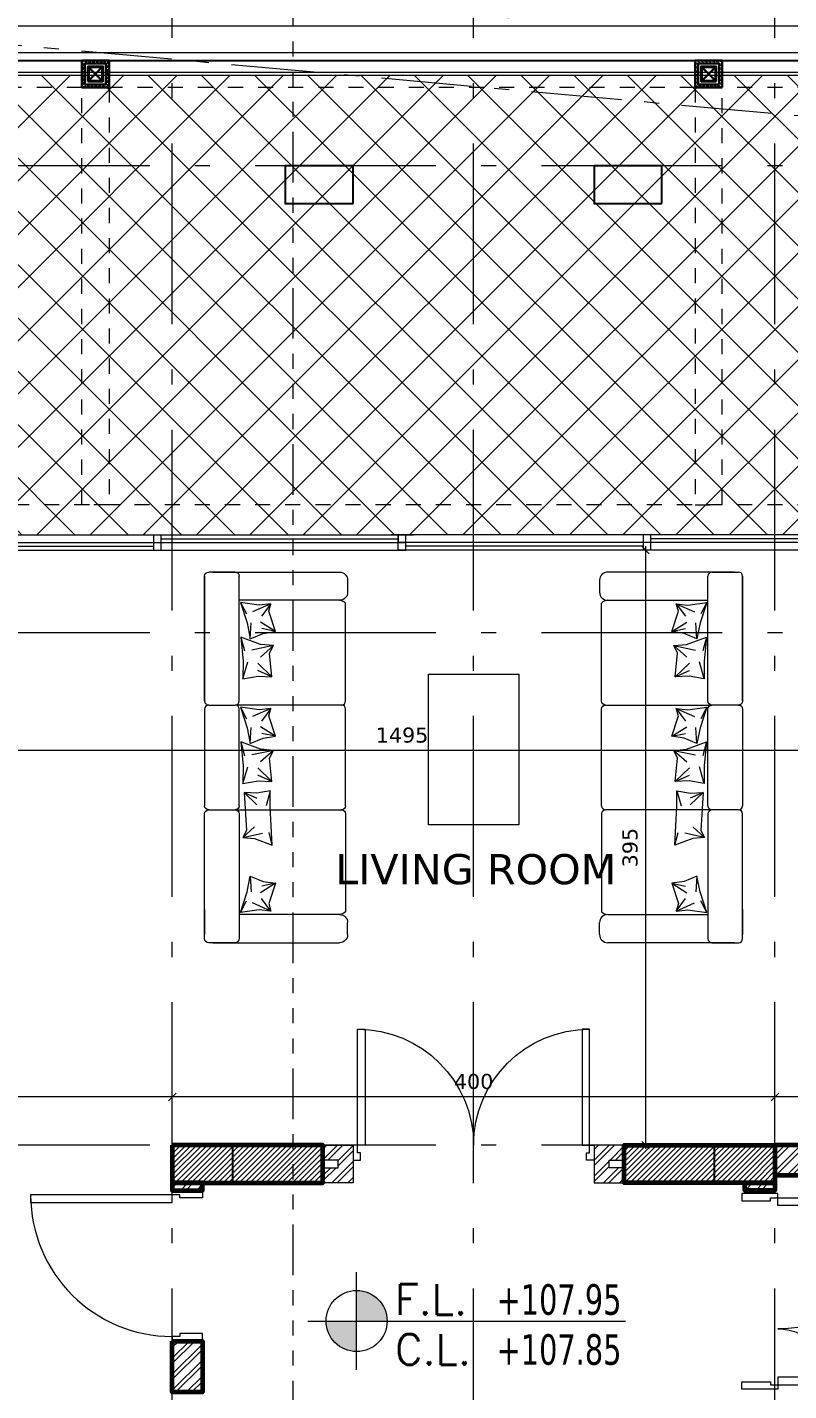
# Model space of a CAD drawing. Header units: inches. Extents: x -48 to 777, y -156 to 510.
# Drawn here: x 199.21 to 204.27, y 245.93 to 254.98 of the extents above; entities that cross this region are included whole.
import ezdxf
from ezdxf.enums import TextEntityAlignment as Align

# ---------------------------------------------------------------- set-up
doc = ezdxf.new("R2010")
doc.units = ezdxf.units.IN
doc.header["$MEASUREMENT"] = 0
doc.set_wipeout_variables(frame=1)
for name, pattern in [('ACAD_ISO06W100', [36, 24, -3, 0, -3, 0, -3, 0, -3]), ('ACAD_ISO10W100', [18, 12, -3, 0, -3]), ('HIDDEN', [0.375, 0.25, -0.125]), ('NUHA', [1.45, 0.75, -0.25, 0.2, -0.25])]:
    doc.linetypes.add(name, pattern=pattern)
doc.layers.get('Defpoints').update_dxf_attribs({"lineweight": 5})
for name, color, linetype, lineweight in [('A-AXIS', 253, 'ACAD_ISO10W100', 5), ('A-AXIS ST', 251, 'ACAD_ISO10W100', 5), ('A-DIM', 9, 'Continuous', 5), ('A-DOORS', 38, 'Continuous', 20), ('A-FURN1', 211, 'Continuous', 15), ('A-HIDDEN', 254, 'HIDDEN', 5), ('A-LEVELS', 139, 'Continuous', 20), ('A-LIMIT LOT', 235, 'ACAD_ISO10W100', 20), ('A-PILLARS', 1, 'Continuous', 60), ('A-SIGNS1', 20, 'Continuous', 15), ('A-SIGNS2', 30, 'Continuous', 15), ('A-TEXT', 50, 'Continuous', 15), ('A-WALLS', 7, 'Continuous', 60), ('A-WINDOWS', 4, 'Continuous', 20), ('C-METAL', 190, 'Continuous', 30), ('C-WOOD', 28, 'Continuous', 30), ('D-GLASS', 171, 'Continuous', 20), ('D-STONE', 52, 'Continuous', 20), ('H-PILLARS', 61, 'Continuous', 5), ('H-TILING', 54, 'Continuous', 5), ('H-WALLS', 51, 'Continuous', 5), ('H-WOOD', 26, 'Continuous', 5)]:
    doc.layers.add(name, color=color, linetype=linetype, lineweight=lineweight)
for name, color, linetype in [('pts pc', 7, 'Continuous'), ('str-basement1-slab', 5, 'Continuous'), ('str-columns', 3, 'Continuous'), ('str-second-slab', 5, 'Continuous')]:
    doc.layers.add(name, color=color, linetype=linetype)
doc.styles.add('2mm', font='simplex.shx', dxfattribs={"height": 0.5})
doc.styles.add('ROMAND', font='verdana.ttf')
doc.styles.add('ROMANS', font='romans__.ttf', dxfattribs={"height": 0.14})
doc.dimstyles.new('M-1.50', dxfattribs={"dimtxt": 0.1, "dimasz": 0.05, "dimexe": 0.025, "dimexo": 0.025, "dimgap": 0.05, "dimtad": 1, "dimlfac": 100, "dimrnd": 0.5, "dimzin": 9, "dimdsep": 46, "dimtxsty": 'ROMAND', "dimblk": 'OBLIQUE', "dimcen": 1, "dimdle": 0.025, "dimclrd": 256, "dimclre": 256, "dimclrt": 2, "dimadec": 0, "dimazin": 0, "dimtfac": 0.666667, "dimtmove": 2, "dimatfit": 3, "dimfxl": 0.04, "dimtolj": 1, "dimtzin": 5, "dimlwd": -1, "dimlwe": -1, "dimarcsym": 0})
pattern_1 = [(45, (0, 99), (-0.053033009, 0.053033009), []), (45, (0.035355, 99), (-0.053033009, 0.053033009), [])]

# ---------------------------------------------------------------- blocks, each defined once
blk = doc.blocks.new('*U33')
for points in [[(1220, 870), (1220, 0), (1270, 0), (1270, 870)], [(80, 370), (80, 0), (30, 0), (30, 370)], [(30, 0), (0, 0), (0, -240), (50, -240), (50, -50), (30, -50), (30, 0)], [(1270, 0), (1300, 0), (1300, -240), (1250, -240), (1250, -50), (1270, -50), (1270, 0)]]:
    blk.add_lwpolyline(points, close=True)
for centre, radius, start, end in [((1270, 0), 870, 90, 180), ((30, 0), 370, 0, 90)]:
    blk.add_arc(centre, radius, start, end)
blk = doc.blocks.new('*U1001')
for points in [[(720, 880), (720, -60), (770, -60), (770, 880)], [(-170, -60), (-200, -60), (-200, -260), (-150, -260), (-150, -110), (-170, -110), (-170, -60)], [(770, -60), (800, -60), (800, -260), (750, -260), (750, -110), (770, -110), (770, -60)]]:
    blk.add_lwpolyline(points, close=True)
blk.add_arc((770, -60), 940, 90, 180)
blk = doc.blocks.new('AXIS')
at = {"layer": 'A-AXIS ST', "ltscale": 0.1}
for p, q in [((640.66853, 296.91777), (640.66853, 336.01919)), ((642.66853, 296.91777), (642.66853, 336.01919)), ((644.66853, 296.91777), (644.66853, 336.01919)), ((657.61853, 330.26919), (627.81853, 330.26919)), ((657.61853, 327.16933), (627.81853, 327.16933)), ((657.61853, 323.76934), (627.81853, 323.76934))]:
    blk.add_line(p, q, dxfattribs=at)
blk = doc.blocks.new('GXFHGCGFCD')
at = {"layer": 'A-SIGNS1', "linetype": 'NUHA'}
h = blk.add_hatch(color=256, dxfattribs=at)
h.paths.add_polyline_path([(90.3819, 61.3301), (90.3819, 61.1701), (90.5419, 61.1701, 0.414214)])
h.paths.add_polyline_path([(90.3819, 61.1701), (90.2219, 61.1701, 0.414214), (90.3819, 61.0101)])
at = {"layer": 'A-SIGNS1'}
for p, q in [((90.3819, 60.9141), (90.3819, 61.4261)), ((90.1259, 61.1701), (91.7898, 61.1701))]:
    blk.add_line(p, q, dxfattribs=at)
blk.add_circle((90.3819, 61.1701), 0.16, dxfattribs=at)
blk = doc.blocks.new('DGXFHXFGDFD')
at = {"layer": 'A-SIGNS1'}
blk.add_blockref('GXFHGCGFCD', (0, 0), dxfattribs=at)
at = {"layer": 'A-SIGNS2', "linetype": 'NUHA', "style": 'ROMANS'}
for s, p in [('F.L.', (90.5835, 61.2031)), ('C.L.', (90.5835, 60.9413))]:
    blk.add_text(s, height=0.16, dxfattribs=at).set_placement(p)
at = {"layer": 'A-SIGNS2', "style": 'ROMANS', "width": 0.910135, "flags": 4}
for tag, p, p2 in [('NIV.FINI', (91.1159, 61.2031), (91.7898, 61.2031)), ('NIV.BETON', (91.1159, 60.9413), (91.7898, 60.9413))]:
    blk.add_attdef(tag, text='', height=0.16, dxfattribs=at).set_placement(p, p2, align=Align.FIT)
blk = doc.blocks.new('*U1002')
for p, q in [((50, 100), (3350, 100)), ((100, 100), (100, 50)), ((1675, 0), (1675, 100)), ((1725, 0), (1725, 100)), ((50, 50), (3350, 50)), ((50, 0), (3350, 0)), ((100, 75), (1675, 75)), ((1725, 25), (3300, 25)), ((3300, 0), (3300, 50))]:
    blk.add_line(p, q)
for points in [[(0, 100), (50, 100), (50, 0), (0, 0)], [(3400, 100), (3350, 100), (3350, 0), (3400, 0)]]:
    blk.add_lwpolyline(points)
blk = doc.blocks.new('*U1003')
for p, q in [((50, 100), (3350, 100)), ((1675, 0), (1675, 100)), ((1725, 0), (1725, 100)), ((3300, 100), (3300, 50)), ((50, 50), (3350, 50)), ((50, 0), (3350, 0)), ((100, 0), (100, 50)), ((100, 25), (1675, 25)), ((1725, 75), (3300, 75))]:
    blk.add_line(p, q)
for points in [[(0, 100), (50, 100), (50, 0), (0, 0)], [(3400, 100), (3350, 100), (3350, 0), (3400, 0)]]:
    blk.add_lwpolyline(points)
blk = doc.blocks.new('*U1004')
for points in [[(80, 670), (80, -100), (30, -100), (30, 670)], [(1520, 670), (1520, -100), (1570, -100), (1570, 670)], [(30, -100), (0, -100), (0, -200), (50, -200), (50, -150), (30, -150), (30, -100)], [(1570, -100), (1600, -100), (1600, -200), (1550, -200), (1550, -150), (1570, -150), (1570, -100)]]:
    blk.add_lwpolyline(points, close=True)
for centre, start, end in [((30, -100), 0, 90), ((1570, -100), 90, 180)]:
    blk.add_arc(centre, 770, start, end)
blk = doc.blocks.new('dgfhujyfgff')
for p, q in [((632.157, 373.954), (631.222, 373.954)), ((631.991, 373.954), (632.187, 373.954)), ((632.187, 373.954), (632.187, 373.954)), ((631.162, 373.894), (631.162, 373.806)), ((631.961, 373.004), (631.961, 373.924)), ((632.217, 373.006), (632.217, 373.927)), ((632.217, 373.924), (632.217, 373.004)), ((632.217, 373.924), (632.217, 373.004)), ((631.222, 373.746), (631.961, 373.746)), ((631.177, 373.004), (631.177, 373.726)), ((631.695, 373.517), (631.743, 373.666)), ((631.728, 373.721), (631.797, 373.628)), ((631.728, 373.721), (631.863, 373.661)), ((631.728, 373.721), (631.814, 373.711)), ((631.743, 373.666), (631.728, 373.721)), ((631.814, 373.711), (631.952, 373.731)), ((631.952, 373.731), (631.904, 373.579)), ((631.952, 373.731), (631.909, 373.646)), ((631.695, 373.517), (631.805, 373.585)), ((631.88, 373.463), (631.873, 373.579)), ((631.904, 373.579), (631.88, 373.463)), ((631.695, 373.517), (631.796, 373.537)), ((631.785, 373.502), (631.695, 373.517)), ((631.88, 373.463), (631.785, 373.502)), ((631.804, 373.421), (631.95, 373.475)), ((631.95, 373.475), (631.923, 373.373)), ((631.95, 373.475), (631.933, 373.298)), ((631.709, 373.412), (631.804, 373.421)), ((631.709, 373.412), (631.805, 373.326)), ((631.709, 373.412), (631.869, 373.378)), ((631.738, 373.356), (631.709, 373.412)), ((631.72, 373.182), (631.738, 373.356)), ((631.72, 373.182), (631.825, 373.282)), ((631.934, 373.167), (631.899, 373.292)), ((631.933, 373.298), (631.934, 373.167)), ((631.72, 373.182), (631.825, 373.228)), ((631.822, 373.187), (631.72, 373.182)), ((631.934, 373.167), (631.822, 373.187)), ((631.177, 372.231), (631.177, 372.944)), ((631.207, 372.974), (631.991, 372.974)), ((631.728, 372.949), (631.797, 372.855)), ((631.728, 372.949), (631.863, 372.889)), ((631.728, 372.949), (631.814, 372.938)), ((631.743, 372.894), (631.728, 372.949)), ((631.814, 372.938), (631.952, 372.959)), ((631.952, 372.959), (631.904, 372.806)), ((631.952, 372.959), (631.909, 372.873)), ((631.961, 372.231), (631.961, 372.944)), ((632.187, 372.974), (631.991, 372.974)), ((632.187, 372.974), (631.991, 372.974)), ((632.217, 372.944), (632.217, 372.231)), ((632.217, 372.944), (632.217, 372.231)), ((631.695, 372.744), (631.743, 372.894)), ((631.695, 372.744), (631.805, 372.813)), ((631.695, 372.744), (631.796, 372.765)), ((631.785, 372.729), (631.695, 372.744)), ((631.88, 372.691), (631.873, 372.807)), ((631.904, 372.806), (631.88, 372.691)), ((631.709, 372.639), (631.804, 372.648)), ((631.709, 372.639), (631.805, 372.554)), ((631.709, 372.639), (631.869, 372.606)), ((631.738, 372.583), (631.709, 372.639)), ((631.88, 372.691), (631.785, 372.729)), ((631.804, 372.648), (631.95, 372.702)), ((631.95, 372.702), (631.923, 372.6)), ((631.95, 372.702), (631.933, 372.525)), ((631.72, 372.409), (631.738, 372.583)), ((631.72, 372.409), (631.825, 372.51)), ((631.72, 372.409), (631.825, 372.456)), ((631.934, 372.394), (631.899, 372.519)), ((631.933, 372.525), (631.934, 372.394)), ((631.822, 372.415), (631.72, 372.409)), ((631.733, 372.342), (631.764, 372.23)), ((631.733, 372.342), (631.833, 372.324)), ((631.733, 372.225), (631.733, 372.342)), ((631.934, 372.394), (631.822, 372.415)), ((631.925, 372.329), (631.831, 372.288)), ((631.925, 372.329), (631.831, 372.239)), ((631.833, 372.324), (631.925, 372.329)), ((631.925, 372.329), (631.909, 372.049)), ((631.177, 372.171), (631.177, 371.449)), ((632.187, 372.201), (631.207, 372.201)), ((632.187, 372.201), (631.207, 372.201)), ((631.718, 371.941), (631.733, 372.225)), ((631.961, 372.171), (631.961, 371.251)), ((632.187, 372.201), (631.991, 372.201)), ((632.187, 372.201), (631.991, 372.201)), ((632.217, 371.251), (632.217, 372.171)), ((632.217, 371.251), (632.217, 372.171)), ((631.935, 371.998), (631.849, 372.075)), ((631.909, 372.049), (631.935, 371.998)), ((631.718, 371.941), (631.742, 372.034)), ((631.849, 371.99), (631.718, 371.941)), ((631.935, 371.998), (631.791, 372.028)), ((631.935, 371.998), (631.849, 371.99)), ((631.785, 371.673), (631.695, 371.659)), ((631.695, 371.659), (631.796, 371.638)), ((631.695, 371.659), (631.805, 371.59)), ((631.695, 371.659), (631.743, 371.509)), ((631.88, 371.712), (631.785, 371.673)), ((631.88, 371.712), (631.873, 371.596)), ((631.904, 371.597), (631.88, 371.712)), ((631.728, 371.454), (631.797, 371.548)), ((631.952, 371.444), (631.904, 371.597)), ((631.728, 371.454), (631.863, 371.514)), ((631.743, 371.509), (631.728, 371.454)), ((631.728, 371.454), (631.814, 371.464)), ((631.814, 371.464), (631.952, 371.444)), ((631.952, 371.444), (631.909, 371.529)), ((632.217, 371.466), (632.217, 371.281)), ((631.162, 371.281), (631.162, 371.369)), ((631.222, 371.429), (631.961, 371.429)), ((632.157, 371.221), (631.222, 371.221)), ((631.991, 371.221), (632.187, 371.221)), ((632.187, 371.221), (632.187, 371.221))]:
    blk.add_line(p, q)
for centre, major_axis, start_param, end_param in [((631.222, 373.894), (0.0424, 0.0424), 0.785398, 2.356194), ((631.991, 373.924), (-0.0212, 0.0212), -0.785398, 0.785398), ((632.187, 373.924), (0.0212, 0.0212), 5.497787, 7.068583), ((632.187, 373.924), (0.0212, 0.0212), 5.497787, 7.068583), ((631.222, 373.806), (-0.0424, 0.0424), 0.785398, 2.356194), ((631.222, 373.686), (0.0424, 0.0424), 0.785398, 1.628791), ((631.207, 372.231), (-0.0212, 0.0212), 0.785398, 2.356194), ((631.207, 372.171), (-0.0212, 0.0212), -0.785398, 0.785398), ((631.991, 372.231), (-0.0212, 0.0212), 0.785398, 2.356194), ((631.991, 372.171), (-0.0212, 0.0212), -0.785398, 0.785398), ((632.187, 372.231), (0.0212, 0.0212), 3.926991, 5.497787), ((632.187, 372.231), (0.0212, 0.0212), 3.926991, 5.497787), ((632.187, 372.171), (0.0212, 0.0212), 5.497787, 7.068583), ((632.187, 372.171), (0.0212, 0.0212), 5.497787, 7.068583), ((631.222, 371.489), (-0.0424, 0.0424), 1.512802, 2.356194), ((631.222, 371.369), (0.0424, 0.0424), 0.785398, 2.356194), ((631.222, 371.281), (-0.0424, 0.0424), 0.785398, 2.356194), ((631.991, 371.251), (-0.0212, 0.0212), 0.785398, 2.356194), ((632.187, 371.251), (0.0212, 0.0212), 3.926991, 5.497787), ((632.187, 371.251), (0.0212, 0.0212), 3.926991, 5.497787)]:
    blk.add_ellipse(centre, major_axis=major_axis, ratio=1, start_param=start_param, end_param=end_param)
at = {"extrusion": (0, 0, -1)}
for centre, major_axis, start_param, end_param in [((631.207, 373.004), (-0.0212, -0.0212), 5.497787, 7.068583), ((631.207, 372.944), (-0.0212, -0.0212), 0.785398, 2.356194), ((631.991, 373.004), (-0.0212, -0.0212), 5.497787, 7.068583), ((631.991, 372.944), (-0.0212, -0.0212), 0.785398, 2.356194), ((632.187, 373.004), (-0.0212, 0.0212), 2.356194, 3.926991), ((632.187, 373.004), (-0.0212, 0.0212), 2.356194, 3.926991), ((632.187, 372.944), (-0.0212, 0.0212), 0.785398, 2.356194), ((632.187, 372.944), (-0.0212, 0.0212), 0.785398, 2.356194)]:
    blk.add_ellipse(centre, major_axis=major_axis, ratio=1, start_param=start_param, end_param=end_param, dxfattribs=at)
blk = doc.blocks.new('trsjhuyj')
at = {"layer": 'H-WOOD'}
h = blk.add_hatch(dxfattribs=at)
h.set_pattern_fill('ZIGZAG', color=256, scale=0.1)
h.set_pattern_definition([(0, (0, 0), (0.0125, 0.0125), [0.0125, -0.0125]), (90, (0.0125, 0), (-0.0125, 0.0125), [0.0125, -0.0125])])
h.paths.add_polyline_path([(198.4436, 152.8959), (198.5836, 152.8959), (198.5836, 153.0359), (198.4436, 153.0359)], flags=16)
h.paths.add_polyline_path([(198.4236, 152.8759), (198.6036, 152.8759), (198.6036, 153.0559), (198.4236, 153.0559)])
at = {"layer": 'C-METAL'}
for p, q in [((198.5636, 152.9159), (198.4636, 153.0159)), ((198.5636, 153.0159), (198.4636, 152.9159))]:
    blk.add_line(p, q, dxfattribs=at)
for points in [[(198.4636, 152.9159), (198.5636, 152.9159), (198.5636, 153.0159), (198.4636, 153.0159)], [(198.4686, 152.9209), (198.5586, 152.9209), (198.5586, 153.0109), (198.4686, 153.0109)]]:
    blk.add_lwpolyline(points, close=True, dxfattribs=at)
at = {"layer": 'C-WOOD'}
for points in [[(198.4236, 152.8759), (198.6036, 152.8759), (198.6036, 153.0559), (198.4236, 153.0559)], [(198.4436, 152.8959), (198.5836, 152.8959), (198.5836, 153.0359), (198.4436, 153.0359)]]:
    blk.add_lwpolyline(points, close=True, dxfattribs=at)
blk = doc.blocks.new('_Oblique')
at = {"color": 0, "linetype": 'ByBlock', "lineweight": -2}
blk.add_line((-0.5, -0.5), (0.5, 0.5), dxfattribs=at)
blk = doc.blocks.new('*D1035')
at = {"layer": 'A-DIM', "transparency": 16777216}
for p, q in [((209.2018, 250.1773), (194.2018, 250.1773)), ((194.2268, 249.7084), (194.2268, 250.2023)), ((209.1768, 249.7084), (209.1768, 250.2023))]:
    blk.add_line(p, q, dxfattribs=at)
at = {"layer": 'Defpoints', "color": 0, "transparency": 16777216}
for p in [(194.2268, 250.1773), (194.2268, 249.6834), (209.1768, 249.6834)]:
    blk.add_point(p, dxfattribs=at)
at = {"layer": 'A-DIM', "transparency": 16777216, "xscale": 0.05, "yscale": 0.05, "zscale": 0.05, "rotation": 180}
blk.add_blockref('_Oblique', (194.2268, 250.1773), dxfattribs=at)
at = {"layer": 'A-DIM', "transparency": 16777216, "xscale": 0.05, "yscale": 0.05, "zscale": 0.05}
blk.add_blockref('_Oblique', (209.1768, 250.1773), dxfattribs=at)
at = {"layer": 'A-DIM', "color": 2, "transparency": 16777216, "insert": (201.7018, 250.2794), "char_height": 0.1, "attachment_point": 5, "style": 'ROMAND'}
blk.add_mtext('\\A1;1495', dxfattribs=at)
blk = doc.blocks.new('*D1037')
at = {"layer": 'A-DIM', "transparency": 16777216}
for p, q in [((203.4421, 251.5084), (203.2926, 251.5084)), ((203.3176, 251.5334), (203.3176, 247.5334)), ((203.4421, 247.5584), (203.2926, 247.5584))]:
    blk.add_line(p, q, dxfattribs=at)
at = {"layer": 'Defpoints', "color": 0, "transparency": 16777216}
for p in [(203.4671, 251.5084), (203.3176, 247.5584), (203.4671, 247.5584)]:
    blk.add_point(p, dxfattribs=at)
at = {"layer": 'A-DIM', "transparency": 16777216, "xscale": 0.05, "yscale": 0.05, "zscale": 0.05}
for p, rotation in [((203.3176, 251.5084), 90), ((203.3176, 247.5584), 270)]:
    blk.add_blockref('_Oblique', p, dxfattribs=dict(at, rotation=rotation))
at = {"layer": 'A-DIM', "color": 2, "transparency": 16777216, "insert": (203.2155, 249.5334), "char_height": 0.1, "attachment_point": 5, "rotation": 90, "style": 'ROMAND'}
blk.add_mtext('\\A1;395', dxfattribs=at)
blk = doc.blocks.new('*D1067')
at = {"layer": 'A-DIM', "transparency": 16777216}
for p, q in [((209.2018, 247.8785), (204.1518, 247.8785)), ((204.1768, 247.5834), (204.1768, 247.9035)), ((209.1768, 247.5834), (209.1768, 247.9035))]:
    blk.add_line(p, q, dxfattribs=at)
at = {"layer": 'Defpoints', "color": 0, "transparency": 16777216}
for p in [(204.1768, 247.8785), (204.1768, 247.5584), (209.1768, 247.5584)]:
    blk.add_point(p, dxfattribs=at)
at = {"layer": 'A-DIM', "transparency": 16777216, "xscale": 0.05, "yscale": 0.05, "zscale": 0.05, "rotation": 180}
blk.add_blockref('_Oblique', (204.1768, 247.8785), dxfattribs=at)
at = {"layer": 'A-DIM', "transparency": 16777216, "xscale": 0.05, "yscale": 0.05, "zscale": 0.05}
blk.add_blockref('_Oblique', (209.1768, 247.8785), dxfattribs=at)
at = {"layer": 'A-DIM', "color": 2, "transparency": 16777216, "insert": (206.6768, 247.9805), "char_height": 0.1, "attachment_point": 5, "style": 'ROMAND'}
blk.add_mtext('\\A1;500', dxfattribs=at)
blk = doc.blocks.new('*D1068')
at = {"layer": 'A-DIM', "transparency": 16777216}
for p, q in [((204.2018, 247.8785), (200.1518, 247.8785)), ((200.1768, 247.5834), (200.1768, 247.9035)), ((204.1768, 247.5834), (204.1768, 247.9035))]:
    blk.add_line(p, q, dxfattribs=at)
at = {"layer": 'Defpoints', "color": 0, "transparency": 16777216}
for p in [(200.1768, 247.8785), (200.1768, 247.5584), (204.1768, 247.5584)]:
    blk.add_point(p, dxfattribs=at)
at = {"layer": 'A-DIM', "transparency": 16777216, "xscale": 0.05, "yscale": 0.05, "zscale": 0.05, "rotation": 180}
blk.add_blockref('_Oblique', (200.1768, 247.8785), dxfattribs=at)
at = {"layer": 'A-DIM', "transparency": 16777216, "xscale": 0.05, "yscale": 0.05, "zscale": 0.05}
blk.add_blockref('_Oblique', (204.1768, 247.8785), dxfattribs=at)
at = {"layer": 'A-DIM', "color": 2, "transparency": 16777216, "insert": (202.1768, 247.9805), "char_height": 0.1, "attachment_point": 5, "style": 'ROMAND'}
blk.add_mtext('\\A1;400', dxfattribs=at)
blk = doc.blocks.new('*D1069')
at = {"layer": 'A-DIM', "transparency": 16777216}
for p, q in [((200.2018, 247.8785), (194.2018, 247.8785)), ((194.2268, 247.5835), (194.2268, 247.9035)), ((200.1768, 247.5834), (200.1768, 247.9035))]:
    blk.add_line(p, q, dxfattribs=at)
at = {"layer": 'Defpoints', "color": 0, "transparency": 16777216}
for p in [(194.2268, 247.8785), (194.2268, 247.5585), (200.1768, 247.5584)]:
    blk.add_point(p, dxfattribs=at)
at = {"layer": 'A-DIM', "transparency": 16777216, "xscale": 0.05, "yscale": 0.05, "zscale": 0.05, "rotation": 180}
blk.add_blockref('_Oblique', (194.2268, 247.8785), dxfattribs=at)
at = {"layer": 'A-DIM', "transparency": 16777216, "xscale": 0.05, "yscale": 0.05, "zscale": 0.05}
blk.add_blockref('_Oblique', (200.1768, 247.8785), dxfattribs=at)
at = {"layer": 'A-DIM', "color": 2, "transparency": 16777216, "insert": (197.2018, 247.9805), "char_height": 0.1, "attachment_point": 5, "style": 'ROMAND'}
blk.add_mtext('\\A1;595', dxfattribs=at)
blk = doc.blocks.new('*D1070')
at = {"layer": 'A-DIM', "transparency": 16777216}
for p, q in [((193.4018, 254.9868), (211.1518, 254.9868)), ((193.4268, 254.8334), (193.4268, 255.0118)), ((211.1268, 254.8334), (211.1268, 255.0118))]:
    blk.add_line(p, q, dxfattribs=at)
at = {"layer": 'Defpoints', "color": 0, "transparency": 16777216}
for p in [(211.1268, 254.9868), (193.4268, 254.8084), (211.1268, 254.8084)]:
    blk.add_point(p, dxfattribs=at)
at = {"layer": 'A-DIM', "transparency": 16777216, "xscale": 0.05, "yscale": 0.05, "zscale": 0.05, "rotation": 180}
blk.add_blockref('_Oblique', (193.4268, 254.9868), dxfattribs=at)
at = {"layer": 'A-DIM', "transparency": 16777216, "xscale": 0.05, "yscale": 0.05, "zscale": 0.05}
blk.add_blockref('_Oblique', (211.1268, 254.9868), dxfattribs=at)
at = {"layer": 'A-DIM', "color": 2, "transparency": 16777216, "insert": (202.2768, 255.0889), "char_height": 0.1, "attachment_point": 5, "style": 'ROMAND'}
blk.add_mtext('\\A1;1770', dxfattribs=at)
blk = doc.blocks.new('LOT 688  TOPOGRAPHIC PLAN')
at = {"layer": 'A-LEVELS', "linetype": 'Continuous'}
for points in [[(-315999.20817, -27907.53221), (-315998.78537, -27906.74548), (-315998.52355, -27906.38893), (-315998.2144, -27906.06936), (-315997.86671, -27905.78353), (-315997.48928, -27905.52822), (-315996.6804, -27905.09625), (-315995.84485, -27904.75064), (-315994.99361, -27904.47902), (-315994.12769, -27904.27126), (-315993.24815, -27904.1172), (-315992.36321, -27903.98227), (-315991.49931, -27903.77041), (-315989.82419, -27903.14766), (-315988.13907, -27902.56039), (-315986.49852, -27901.84927), (-315986.07793, -27901.70635), (-315985.64327, -27901.60757), (-315984.76299, -27901.44127), (-315983.03305, -27901.03153)], [(-315984.66214, -27907.70748), (-315983.99229, -27907.54002), (-315982.70884, -27907.13172), (-315981.3889, -27906.79452), (-315980.05951, -27906.48626), (-315978.74737, -27906.12897), (-315978.10784, -27905.9037), (-315977.48306, -27905.63696), (-315976.24323, -27905.07662), (-315975.60733, -27904.84201), (-315974.95799, -27904.64593), (-315973.63177, -27904.33455), (-315970.95685, -27903.79566), (-315969.62603, -27903.51344)]]:
    blk.add_lwpolyline(points, dxfattribs=at)
at = {"layer": 'pts pc', "color": 1, "insert": (-315984.13902, -27907.14812), "char_height": 0.5, "width": 3.0714286, "attachment_point": 1, "rotation": 359.692852, "style": '2mm'}
blk.add_mtext('\\Fsimplex.shx;\\W1.0000000000;\\T1.0000000000;\\o\\l97.044', dxfattribs=at)
at = {"linetype": 'Continuous'}
blk.add_wipeout([(-315996.80172, -27893.57917), (-315969.32038, -27896.23659), (-315969.32038, -27930.53073), (-315964.08799, -27936.87852), (-315964.6636, -27941.43051), (-315970.22923, -27937.16678), (-315985.1164, -27950.2257)], dxfattribs=at).dxf.layer = 'A-LIMIT LOT'
at = {"layer": 'A-HIDDEN', "linetype": 'ACAD_ISO10W100', "ltscale": 0.05}
blk.add_lwpolyline([(-315992.30527, -27900.52725), (-315983.21966, -27944.57125), (-315970.69258, -27933.58259), (-315972.32038, -27931.60779), (-315972.32038, -27902.3323)], close=True, dxfattribs=at)

msp = doc.modelspace()

# ---------------------------------------------------------------- block references
at = {"layer": 'pts pc'}
msp.add_blockref('LOT 688  TOPOGRAPHIC PLAN', (316183.44716, 28156.10823), dxfattribs=at)

# ---------------------------------------------------------------- next in the draw order: hatches: boundary and pattern name
at = {"layer": 'H-PILLARS'}
h = msp.add_hatch(dxfattribs=at)
h.set_pattern_fill('ANSI31', color=256, scale=0.2)
h.set_pattern_definition([(45, (-341.191753, -76.21929), (-0.0176776695, 0.0176776695), [])])
h.paths.add_polyline_path([(200.17678, 247.55845), (200.17678, 247.30845), (201.17678, 247.30845), (201.17678, 247.55845)])
h = msp.add_hatch(dxfattribs=at)
h.set_pattern_fill('ANSI31', color=256, scale=0.2)
h.set_pattern_definition([(45, (-341.991753, -76.21929), (-0.0176776695, 0.0176776695), [])])
h.paths.add_polyline_path([(204.17678, 247.55845), (204.17678, 247.30845), (203.17678, 247.30845), (203.17678, 247.55845)])
at = {"layer": 'H-TILING'}
h = msp.add_hatch(dxfattribs=at)
h.set_pattern_fill('ANSI37', color=256, scale=2)
h.set_pattern_definition([(45, (0, 99), (-0.1767767, 0.1767767), []), (135, (0, 99), (-0.1767767, -0.1767767), [])])
h.paths.add_polyline_path([(199.75678, 254.65845), (199.75678, 254.57845), (199.57678, 254.57845), (199.57678, 254.65845), (198.37678, 254.65845), (198.37678, 254.57845), (198.19678, 254.57845), (198.19678, 254.65845), (193.57678, 254.65845), (193.57676, 247.40845), (193.92679, 247.40845), (193.92678, 248.35845), (194.12679, 248.35845), (194.12679, 248.40845), (194.12679, 250.65845), (194.12679, 250.70845), (193.92678, 250.70845), (193.92678, 251.80844), (196.1766, 251.80844), (196.1766, 252.20845), (197.12678, 252.20845), (197.12678, 251.80843), (198.37678, 251.80843), (198.37678, 251.60844), (198.42678, 251.60844), (201.72678, 251.60844), (201.77678, 251.60844), (204.9766, 251.60844), (205.0266, 251.60844), (205.0266, 251.80844), (206.2766, 251.80844), (206.2766, 252.20845), (207.22678, 252.20845), (207.22678, 251.80844), (209.32641, 251.80845), (209.32641, 252.30855), (210.97678, 252.30855), (210.97678, 254.65845), (205.2066, 254.65845), (205.2066, 254.57845), (205.0266, 254.57845), (205.0266, 254.65845), (203.8266, 254.65845), (203.8266, 254.57845), (203.6466, 254.57845), (203.6466, 254.65845)])
at = {"layer": 'H-WALLS'}
h = msp.add_hatch(dxfattribs=at)
h.set_pattern_fill('ANSI32', color=256, scale=0.2)
h.set_pattern_definition([(45, (0, 99), (-0.053033009, 0.053033009), []), (45, (0.035355, 99), (-0.053033009, 0.053033009), [])])
edge = h.paths.add_edge_path()
edge.add_line((201.17678, 247.55845), (201.37678, 247.55845))
edge.add_line((201.37678, 247.55845), (201.37678, 247.30845))
edge.add_line((201.37678, 247.30845), (201.17678, 247.30845))
edge.add_line((201.17678, 247.30845), (201.17678, 247.40845))
edge.add_line((201.17678, 247.40845), (201.27678, 247.40845))
edge.add_line((201.27678, 247.40845), (201.27678, 247.45845))
edge.add_line((201.27678, 247.45845), (201.17678, 247.45845))
edge.add_line((201.17678, 247.45845), (201.17678, 247.55845))
h = msp.add_hatch(dxfattribs=at)
h.set_pattern_fill('ANSI32', color=256, scale=0.2)
h.set_pattern_definition(pattern_1)
edge = h.paths.add_edge_path()
edge.add_line((203.17678, 247.55845), (202.97678, 247.55845))
edge.add_line((202.97678, 247.55845), (202.97678, 247.30845))
edge.add_line((202.97678, 247.30845), (203.17678, 247.30845))
edge.add_line((203.17678, 247.30845), (203.17678, 247.40845))
edge.add_line((203.17678, 247.40845), (203.07678, 247.40845))
edge.add_line((203.07678, 247.40845), (203.07678, 247.45845))
edge.add_line((203.07678, 247.45845), (203.17678, 247.45845))
edge.add_line((203.17678, 247.45845), (203.17678, 247.55845))
h = msp.add_hatch(dxfattribs=at)
h.set_pattern_fill('ANSI32', color=256, scale=0.2)
h.set_pattern_definition(pattern_1)
h.paths.add_polyline_path([(205.47678, 246.85845), (205.47678, 247.55845), (204.17678, 247.55845), (204.17678, 247.35845), (205.27678, 247.35845), (205.27678, 246.85845)])
h = msp.add_hatch(dxfattribs=at)
h.set_pattern_fill('ANSI32', color=256, scale=0.2)
h.set_pattern_definition(pattern_1)
h.paths.add_polyline_path([(200.37678, 247.30845), (200.17678, 247.30845), (200.17678, 247.25845), (200.37678, 247.25845)])
h = msp.add_hatch(dxfattribs=at)
h.set_pattern_fill('ANSI32', color=256, scale=0.2)
h.set_pattern_definition(pattern_1)
h.paths.add_polyline_path([(203.97678, 247.30845), (204.17678, 247.30845), (204.17678, 247.25845), (203.97678, 247.25845)])
h = msp.add_hatch(dxfattribs=at)
h.set_pattern_fill('ANSI32', color=256, scale=0.2)
h.set_pattern_definition(pattern_1)
h.paths.add_polyline_path([(200.17678, 246.25845), (200.37678, 246.25845), (200.37678, 245.91845), (200.17678, 245.91845)])

# ---------------------------------------------------------------- next in the draw order: linework, layer by layer
at = {"layer": 'A-AXIS', "linetype": 'ACAD_ISO06W100', "ltscale": 0.014}
msp.add_lwpolyline([(200.97678, 261.53523), (200.97678, 206.99672)], dxfattribs=at)
at = {"layer": 'A-DIM'}
for points in [[(201.17678, 247.55845), (201.37678, 247.55845), (201.37678, 247.30845), (201.17678, 247.30845), (201.17678, 247.40845), (201.27678, 247.40845), (201.27678, 247.45845), (201.17678, 247.45845), (201.17678, 247.55845)], [(203.17678, 247.55845), (202.97678, 247.55845), (202.97678, 247.30845), (203.17678, 247.30845), (203.17678, 247.40845), (203.07678, 247.40845), (203.07678, 247.45845), (203.17678, 247.45845), (203.17678, 247.55845)]]:
    msp.add_lwpolyline(points, dxfattribs=at)
at = {"layer": 'A-FURN1'}
msp.add_lwpolyline([(201.87678, 250.68402), (202.47678, 250.68402), (202.47678, 249.68402), (201.87678, 249.68402)], close=True, dxfattribs=at)
at = {"layer": 'A-HIDDEN', "linetype": 'HIDDEN', "ltscale": 0.3}
msp.add_line((205.0266, 251.80844), (198.37678, 251.80844), dxfattribs=at)
for points in [[(198.37678, 254.75845), (199.57678, 254.75845), (199.57678, 254.57845), (198.37678, 254.57845)], [(199.75678, 254.75845), (203.6466, 254.75845), (203.6466, 254.57845), (199.75678, 254.57845)], [(203.8266, 254.75845), (205.0266, 254.75845), (205.0266, 254.57845), (203.8266, 254.57845)], [(199.75678, 251.80843), (199.57678, 251.80843), (199.57678, 254.57845), (199.75678, 254.57845)], [(203.64661, 251.80843), (203.82661, 251.80843), (203.8266, 254.57845), (203.6466, 254.57845)]]:
    msp.add_lwpolyline(points, close=True, dxfattribs=at)
at = {"layer": 'A-PILLARS'}
for points in [[(200.17678, 247.55845), (200.17678, 247.30845), (201.17678, 247.30845), (201.17678, 247.55845)], [(204.17678, 247.55845), (204.17678, 247.30845), (203.17678, 247.30845), (203.17678, 247.55845)]]:
    msp.add_lwpolyline(points, close=True, dxfattribs=at)
at = {"layer": 'A-WALLS'}
msp.add_lwpolyline([(205.47678, 246.85845), (205.47678, 247.55845), (204.17678, 247.55845), (204.17678, 247.35845), (205.27678, 247.35845), (205.27678, 246.85845), (205.47678, 246.85845)], dxfattribs=at)
for points in [[(200.37678, 247.30845), (200.17678, 247.30845), (200.17678, 247.25845), (200.37678, 247.25845)], [(203.97678, 247.30845), (204.17678, 247.30845), (204.17678, 247.25845), (203.97678, 247.25845)], [(200.17678, 246.25845), (200.37678, 246.25845), (200.37678, 245.91845), (200.17678, 245.91845)]]:
    msp.add_lwpolyline(points, close=True, dxfattribs=at)
at = {"layer": 'D-GLASS'}
for points in [[(209.34641, 251.80845), (209.34641, 252.28855), (210.99678, 252.28855), (210.99678, 254.67845), (193.55678, 254.67845), (193.55676, 247.38845), (193.92678, 247.38845)], [(209.32641, 251.80845), (209.32641, 252.30855), (210.97678, 252.30855), (210.97678, 254.65845), (193.57678, 254.65845), (193.57676, 247.40845), (193.92678, 247.40845)]]:
    msp.add_lwpolyline(points, dxfattribs=at)
at = {"layer": 'D-STONE', "linetype": 'Continuous'}
msp.add_lwpolyline([(209.47641, 251.80845), (209.47641, 252.15855), (211.12678, 252.15855), (211.12678, 254.80845), (193.42678, 254.80845), (193.42678, 253.75845), (193.55678, 253.75845)], dxfattribs=at)
at = {"layer": 'str-basement1-slab'}
msp.add_line((197.82658, 254.75845), (212.65794, 254.75845), dxfattribs=at)
at = {"layer": 'str-columns'}
for points in [[(201.37678, 253.80831), (201.37678, 254.05831), (200.92678, 254.05831), (200.92678, 253.80831)], [(203.42678, 253.80831), (203.42678, 254.05831), (202.97678, 254.05831), (202.97678, 253.80831)], [(200.57678, 247.30845), (201.17678, 247.30845), (201.17678, 247.55845), (200.57678, 247.55845)], [(203.17678, 247.30845), (203.77678, 247.30845), (203.77678, 247.55845), (203.17678, 247.55845)]]:
    msp.add_lwpolyline(points, close=True, dxfattribs=at)
at = {"layer": 'str-second-slab'}
msp.add_lwpolyline([(196.77678, 228.60688), (196.77678, 240.97688), (193.97678, 240.97688), (193.97678, 247.30845), (193.47678, 247.30845), (193.47678, 254.70845), (197.82658, 254.70845), (197.82658, 254.75845), (200.92678, 254.75845), (200.92678, 254.75845), (201.37678, 254.75845), (201.37678, 254.75845), (202.97678, 254.75845), (202.97678, 254.75845), (203.42678, 254.75845), (203.42678, 254.75845), (206.52678, 254.75845)], dxfattribs=at)

# ---------------------------------------------------------------- next in the draw order: block references
msp.add_blockref('trsjhuyj', (1.1532, 101.70259))
at = {"xscale": -1}
msp.add_blockref('trsjhuyj', (402.25018, 101.70259), dxfattribs=at)
at = {"layer": 'A-DIM'}
msp.add_blockref('AXIS', (-440.49175, -76.21088), dxfattribs=at)
at = {"layer": 'A-DOORS', "yscale": 0.0009999999999906002, "zscale": 0.0009999999999906002}
for name, p, xscale, rotation in [('*U1004', (202.97678, 247.65845), -0.0009999999999906002, 359.9999988179391), ('*U1001', (200.11678, 246.45845), 0.0009999999999906002, 90.00000118206094), ('*U33', (204.19678, 245.93845), -0.0009999999999906002, 269.9999988179391)]:
    msp.add_blockref(name, p, dxfattribs=dict(at, xscale=xscale, rotation=rotation))
at = {"layer": 'A-FURN1', "extrusion": (0, 0, -1), "xscale": 0.8999999999999986, "yscale": 0.8999999999999986, "zscale": 0.8999999999999986}
msp.add_blockref('dgfhujyfgff', (-769.3866, -85.1969), dxfattribs=at)
at = {"layer": 'A-FURN1', "extrusion": (0, 0, -1), "xscale": -0.8999999999999986, "yscale": 0.8999999999999986, "zscale": 0.8999999999999986, "rotation": 359.9999999993772}
msp.add_blockref('dgfhujyfgff', (365.03305, -85.1969), dxfattribs=at)
at = {"layer": 'A-SIGNS1'}
ref = msp.add_blockref('DGXFHXFGDFD', (86.86818, 168.87626), dxfattribs=dict(at, xscale=1.267200000000003, yscale=1.267200000000003, zscale=1.267200000000003))
ref.add_attrib('NIV.FINI', '+107.95', dxfattribs={"layer": 'A-SIGNS2', "height": 0.202752, "style": 'ROMAND', "width": 0.680836}).set_placement((202.33019, 246.43287), (203.15816, 246.43287), align=Align.FIT)
ref.add_attrib('NIV.BETON', '+107.85', dxfattribs={"layer": 'A-SIGNS2', "height": 0.202752, "style": 'ROMAND', "width": 0.680836}).set_placement((202.33019, 246.1011), (203.15816, 246.1011), align=Align.FIT)
at = {"layer": 'A-WINDOWS', "yscale": 0.0009999999999906004, "zscale": 0.0009999999999906004, "rotation": 180}
for name, p, xscale in [('*U1002', (198.37678, 251.60844), -0.0009999999999906004), ('*U1003', (205.0266, 251.60844), 0.0009999999999906004)]:
    msp.add_blockref(name, p, dxfattribs=dict(at, xscale=xscale))

# ---------------------------------------------------------------- next in the draw order: texts
at = {"layer": 'A-TEXT', "insert": (203.12418, 249.28652), "char_height": 0.2, "width": 2.4947222, "attachment_point": 9, "style": 'ROMAND'}
msp.add_mtext('LIVING ROOM', dxfattribs=at)

# ---------------------------------------------------------------- next in the draw order: dimensions: what is measured, and where the dimension line sits
at = {"layer": 'A-DIM'}
for base, p1, p2, picture, middle in [((211.12678, 254.98683), (193.42678, 254.80845), (211.12678, 254.80845), '*D1070', (202.27678, 255.08888)), ((194.22679, 250.17732), (209.17678, 249.68337), (194.22679, 249.68337), '*D1035', (201.70178, 250.27937)), ((194.22678, 247.87848), (200.17678, 247.55845), (194.22678, 247.55845), '*D1069', (197.20178, 247.98053)), ((200.17678, 247.87848), (204.17678, 247.55845), (200.17678, 247.55845), '*D1068', (202.17678, 247.98053)), ((204.17678, 247.87848), (209.17678, 247.55845), (204.17678, 247.55845), '*D1067', (206.67678, 247.98053))]:
    dim = msp.add_linear_dim(base=base, p1=p1, p2=p2, dimstyle='M-1.50', dxfattribs=at)
    dim.commit()
    dim.dimension.update_dxf_attribs({"geometry": picture, "text_midpoint": middle})
dim = msp.add_linear_dim(base=(203.31759, 247.55845), p1=(203.46711, 251.50844), p2=(203.46711, 247.55845), angle=90, dimstyle='M-1.50', dxfattribs=at)
dim.commit()
dim.dimension.update_dxf_attribs({"geometry": '*D1037', "text_midpoint": (203.21551, 249.53344)})

doc.saveas('drawing.dxf')
